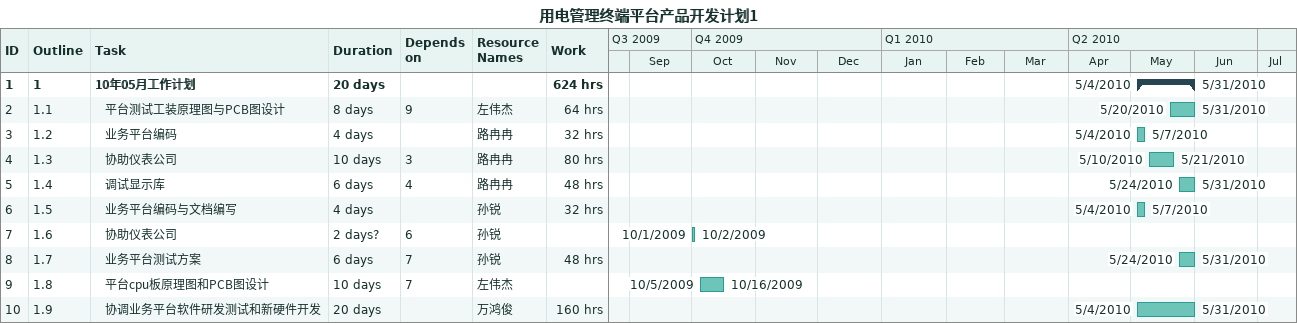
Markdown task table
用电管理终端平台产品开发计划1

| ID | WBS | Task | Duration | Start | Finish | Predecessors | Resources | Work (h) |
|---|---|---|---|---|---|---|---|---|
| 1 | 1 | **10年05月工作计划** | 20d | 2010-05-04 | 2010-05-31 |  |  | 624 |
| 2 | 1.1 | 平台测试工装原理图与PCB图设计 | 8d | 2010-05-20 | 2010-05-31 | 9 | 左伟杰 | 64 |
| 3 | 1.2 | 业务平台编码 | 4d | 2010-05-04 | 2010-05-07 |  | 路冉冉 | 32 |
| 4 | 1.3 | 协助仪表公司 | 10d | 2010-05-10 | 2010-05-21 | 3 | 路冉冉 | 80 |
| 5 | 1.4 | 调试显示库 | 6d | 2010-05-24 | 2010-05-31 | 4 | 路冉冉 | 48 |
| 6 | 1.5 | 业务平台编码与文档编写 | 4d | 2010-05-04 | 2010-05-07 |  | 孙锐 | 32 |
| 7 | 1.6 | 协助仪表公司 | 2d? | 2009-10-01 | 2009-10-02 | 6 | 孙锐 |  |
| 8 | 1.7 | 业务平台测试方案 | 6d | 2010-05-24 | 2010-05-31 | 7 | 孙锐 | 48 |
| 9 | 1.8 | 平台cpu板原理图和PCB图设计 | 10d | 2009-10-05 | 2009-10-16 | 7 | 左伟杰 |  |
| 10 | 1.9 | 协调业务平台软件研发测试和新硬件开发 | 20d | 2010-05-04 | 2010-05-31 |  | 万鸿俊 | 160 |
